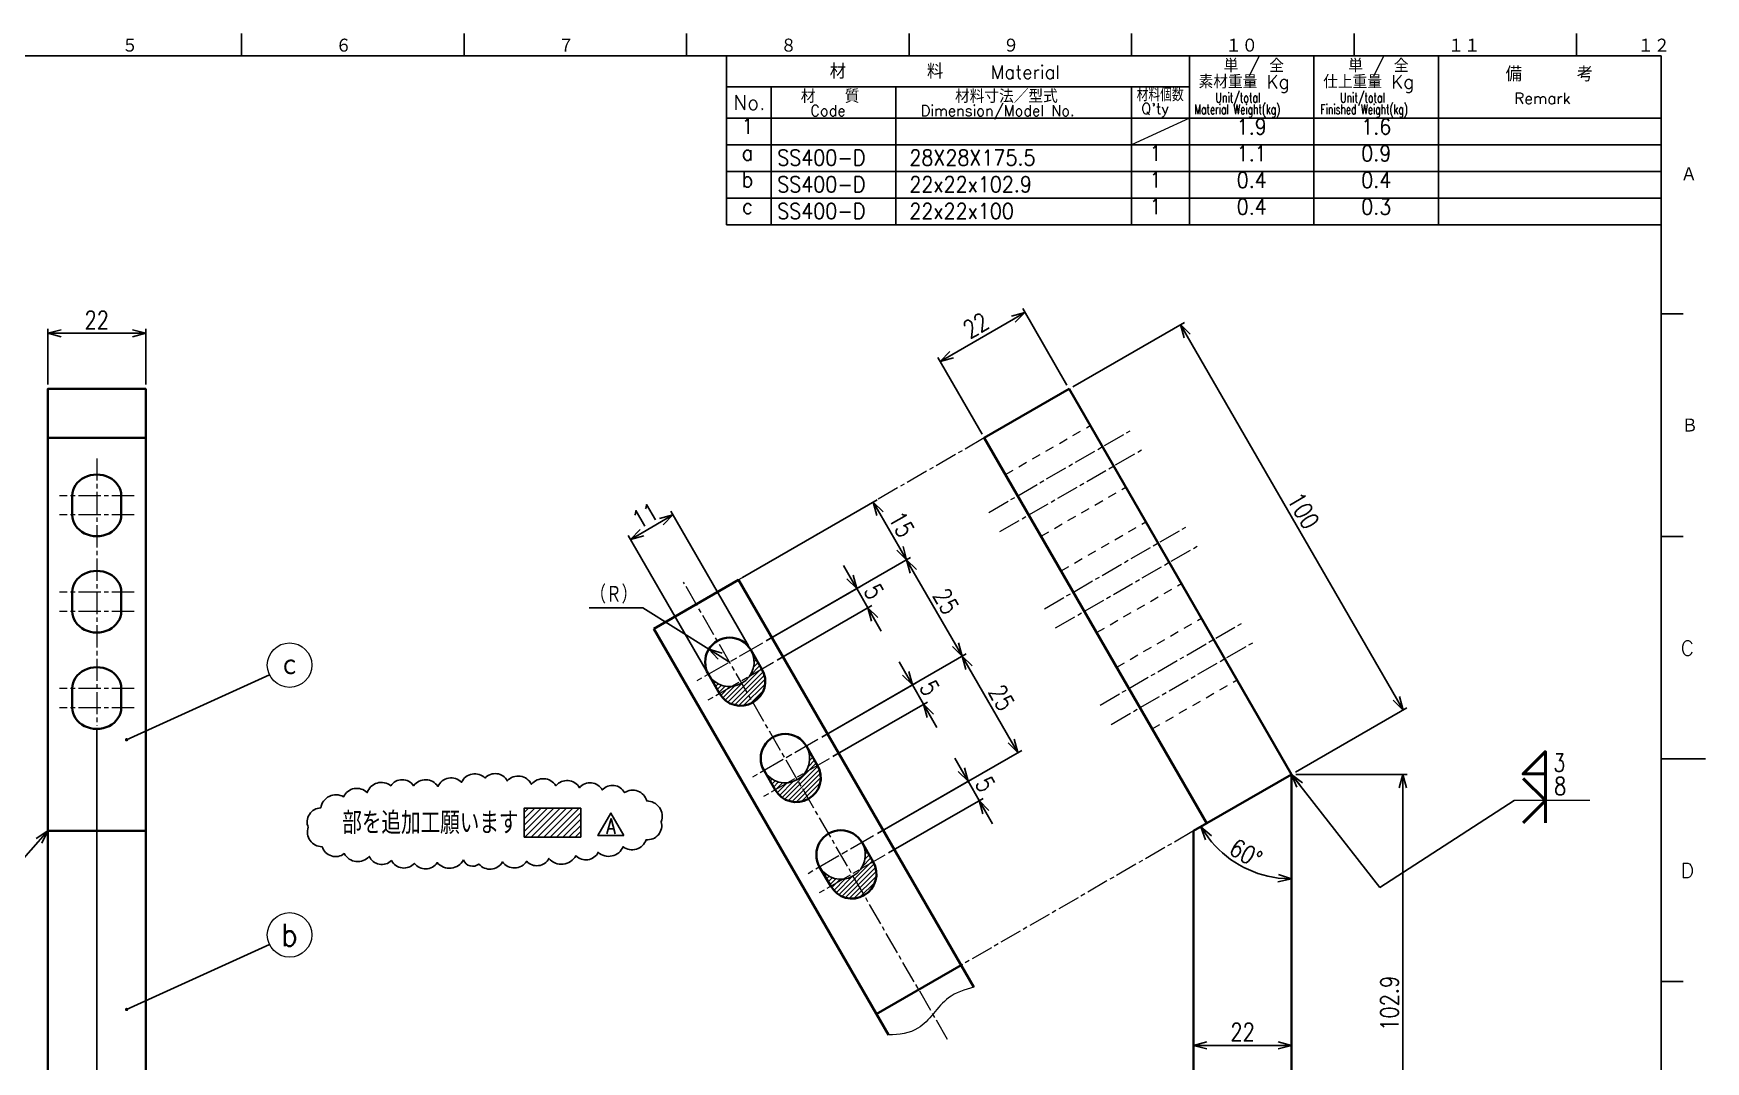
# Model space of a CAD drawing. Header units: millimetres. Extents: x 0 to 594, y 0 to 840.
# Drawn here: x 213.2 to 589, y 179 to 410 of the extents above; entities that cross this region are included whole.
import ezdxf
from ezdxf.enums import TextEntityAlignment as Align

# ---------------------------------------------------------------- set-up
doc = ezdxf.new("R2010")
doc.units = ezdxf.units.MM
for name, pattern in [('AM_ISO08W050x2', [9, 6, -0.75, 1.5, -0.75]), ('GEN7A', [7.5, 5, -0.75, 1, -0.75]), ('HIDDEN2', [3.5, 2, -1.5])]:
    doc.linetypes.add(name, pattern=pattern)
doc.layers.get('0').update_dxf_attribs({"linetype": 'CONTINUOUS', "lineweight": 20})
doc.layers.get('DEFPOINTS').update_dxf_attribs({"linetype": 'CONTINUOUS'})
for name, color, linetype, lineweight in [('2', 5, 'CONTINUOUS', 40), ('3A', 6, 'HIDDEN2', 20), ('4', 3, 'CONTINUOUS', 13), ('5', 3, 'CONTINUOUS', 13), ('6', 7, 'CONTINUOUS', 50), ('7A', 4, 'GEN7A', 13)]:
    doc.layers.add(name, color=color, linetype=linetype, lineweight=lineweight)
doc.layers.add('RAHM2', color=1, linetype='CONTINUOUS')
doc.layers.add('RAHM3', color=52, linetype='CONTINUOUS')
doc.styles.add('DIMENSION', font='monotxt.shx', dxfattribs={"bigfont": 'bigfont.shx'})
doc.styles.get("Standard").update_dxf_attribs({"font": 'romans.shx', "width": 0.8, "bigfont": 'extfont2.shx'})
doc.dimstyles.new('GEN-ISO', dxfattribs={"dimtxt": 4, "dimasz": 3, "dimexe": 1, "dimexo": 1, "dimgap": 1, "dimtad": 3, "dimrnd": 0.01, "dimdsep": 46, "dimtxsty": 'Standard', "dimblk": 'OPEN30', "dimcen": 0, "dimclrt": 7, "dimadec": 3, "dimazin": 2, "dimtp": 0.1, "dimtm": 0.1, "dimtfac": 0.6, "dimtmove": 2, "dimatfit": 3, "dimldrblk": 'OPEN30', "dimfxl": 1, "dimarcsym": 0})
doc.dimstyles.new('GEN-ISO$0', dxfattribs={"dimtxt": 4, "dimasz": 3, "dimexe": 1, "dimexo": 1, "dimgap": 1, "dimtad": 3, "dimrnd": 0.01, "dimdsep": 46, "dimtxsty": 'Standard', "dimblk": 'OPEN30', "dimcen": 0, "dimclrt": 7, "dimazin": 2, "dimtp": 0.1, "dimtm": 0.1, "dimtfac": 0.6, "dimtmove": 2, "dimatfit": 3, "dimldrblk": 'OPEN30', "dimfxl": 1, "dimarcsym": 0})
doc.dimstyles.new('GEN-ISO$4', dxfattribs={"dimtxt": 4, "dimasz": 3, "dimexe": 1, "dimexo": 1, "dimgap": 1, "dimtad": 1, "dimtoh": 1, "dimrnd": 0.01, "dimdsep": 46, "dimtxsty": 'Standard', "dimblk": 'OPEN30', "dimcen": 0, "dimclrt": 7, "dimazin": 2, "dimtp": 0.1, "dimtm": 0.1, "dimtfac": 0.6, "dimtofl": 0, "dimtmove": 0, "dimatfit": 2, "dimldrblk": 'OPEN30', "dimfxl": 1, "dimarcsym": 0})

# ---------------------------------------------------------------- blocks, each defined once
blk = doc.blocks.new('1A2ﾌﾞﾋﾝ')
at = {"layer": 'RAHM2', "color": 5, "linetype": 'Continuous'}
for p, q in [((260, 410), (260, 405)), ((310, 410), (310, 405)), ((360, 410), (360, 405)), ((410, 410), (410, 405)), ((460, 410), (460, 405)), ((510, 410), (510, 405)), ((560, 410), (560, 405)), ((579, 405), (25, 405)), ((579, 15), (579, 405)), ((584, 347), (579, 347)), ((584, 347), (579, 347)), ((584, 297), (579, 297)), ((584, 297), (579, 297)), ((589, 247), (579, 247)), ((589, 247), (579, 247)), ((584, 197), (579, 197)), ((584, 197), (579, 197))]:
    blk.add_line(p, q, dxfattribs=at)
at = {"layer": 'RAHM2', "color": 7, "linetype": 'Continuous'}
for p, q in [((369, 385), (369, 405)), ((473, 405), (473, 385)), ((501, 385), (501, 405)), ((529, 405), (529, 385)), ((369, 398), (473, 398)), ((379, 385), (379, 398)), ((407, 398), (407, 385)), ((460, 398), (460, 385)), ((369, 391), (579, 391)), ((369, 385), (579, 385))]:
    blk.add_line(p, q, dxfattribs=at)
at = {"layer": 'RAHM2', "color": 5, "linetype": 'Continuous'}
for s, height, p in [('５', 3.31, (233.1, 405.6)), ('６', 3.31, (281.11, 405.6)), ('７', 3.31, (331.11, 405.6)), ('８', 3.31, (381.11, 405.6)), ('９', 3.31, (431.11, 405.6)), ('１０', 3.311, (481.11, 405.6)), ('１１', 3.311, (531.11, 405.6)), ('１２', 3.311, (573.72, 405.6)), ('Ａ', 3.31, (583.43, 376.71)), ('Ｂ', 3.31, (583.65, 320.24)), ('C', 3.31, (583.43, 270.24)), ('D', 3.31, (583.43, 220.24))]:
    blk.add_text(s, height=height, dxfattribs=at).set_placement(p)
at = {"layer": 'RAHM2', "color": 7, "linetype": 'Continuous'}
for s, height, p in [('材\u3000\u3000\u3000\u3000\u3000料', 3.311, (392.18, 399.82)), ('Material', 3, (428.34, 399.82)), ('単 / 全', 3, (480.71, 401.26)), ('単 / 全', 3, (508.71, 401.26)), ('備     考', 3.311, (544.08, 399.21)), ('素材重量 Kg', 3, (475.08, 397.63)), ('仕上重量 Kg', 3, (503.08, 397.63)), ('No.', 3.311, (370.5, 392.82)), ('材\u3000\u3000質', 3, (385.68, 394.39)), ('材料寸法／型式', 3, (420.33, 394.39)), ('Remark', 2.5, (546.03, 394.16)), ('Code', 2.4, (387.82, 391.45)), ('Dimension/Model No.', 2.4, (412.65, 391.45)), ("Q'ty", 2.4, (462.19, 391.93))]:
    blk.add_text(s, height=height, dxfattribs=at).set_placement(p)
for s, height, width, p in [('材料個数', 3, 0.8, (461.16, 394.75)), ('Unit/total', 2.2, 0.7, (478.86, 394.49)), ('Unit/total', 2.2, 0.7, (506.86, 394.49)), ('Material Weight(kg)', 2.2, 0.68, (474.1, 391.86)), ('Finished Weight(kg)', 2.2, 0.68, (502.46, 391.86))]:
    blk.add_text(s, height=height, dxfattribs=dict(at, width=width)).set_placement(p)
at = {"layer": 'RAHM2', "color": 5, "linetype": 'Continuous', "width": 0.7}
for tag, p in [('HEADER3', (35, 392.01)), ('HEADER4', (54.75, 392)), ('HEADER15', (74.49, 392)), ('HEADER16', (94.43, 392))]:
    blk.add_attdef(tag, text='', height=6, dxfattribs=at).set_placement(p, align=Align.MIDDLE)
at = {"layer": 'RAHM2', "color": 7, "linetype": 'Continuous'}
blk.add_attdef('HEADER5', text='', height=2.5, dxfattribs=at).set_placement((63.69, 385.1), align=Align.BOTTOM_RIGHT)
for tag, height, width, p in [('HEADER25', 3.2, 0.63, (46.91, 45.38)), ('HEADER23', 3.33, 0.8, (71.4, 45.2)), ('HEADER24', 3.5, 0.8, (92.57, 45.22)), ('HEADER1', 5, 0.9, (528.12, 45.15)), ('HEADER7', 5, 0.8, (343.38, 40.8)), ('GEN-TITLE-SCA', 4, 0.85, (430.79, 40.85)), ('HEADER22', 3.2, 0.63, (46.91, 38.38)), ('HEADER20', 3.33, 0.8, (71.4, 38.2)), ('HEADER21', 3.5, 0.8, (92.57, 38.22)), ('HEADER2', 6, 0.9, (527.89, 36.68)), ('HEADER19', 3.2, 0.63, (46.91, 31.38)), ('HEADER17', 3.33, 0.8, (71.4, 31.2)), ('HEADER18', 3.5, 0.8, (92.57, 31.22)), ('HEADER11', 3.2, 0.63, (46.91, 24.38)), ('HEADER9', 3.33, 0.8, (71.4, 24.2)), ('HEADER10', 3.5, 0.8, (92.57, 24.22)), ('HEADER14', 3.31, 0.8, (295.54, 17.82))]:
    blk.add_attdef(tag, text='', height=height, dxfattribs=dict(at, width=width)).set_placement(p, align=Align.MIDDLE)
at = {"layer": 'RAHM2', "color": 7, "linetype": 'Continuous', "width": 0.8}
blk.add_attdef('GEN-TITLE-DAT', text='', height=3.5, dxfattribs=at).set_placement((444.35, 39.1), align=Align.BOTTOM_LEFT)
at = {"layer": 'RAHM2', "color": 5, "linetype": 'Continuous'}
blk.add_attdef('HEADER6', text='', height=5.8, dxfattribs=at).set_placement((376.09, 17.1), align=Align.BOTTOM_RIGHT)
at = {"layer": 'RAHM2', "color": 5, "linetype": 'Continuous', "style": 'DIMENSION', "width": 1.2}
for tag, p in [('HEADER13', (382.56, 16.75)), ('HEADER12', (416.26, 16.72)), ('GEN-TITLE-DWG', (485.79, 16.74))]:
    blk.add_attdef(tag, text='', height=7.02, dxfattribs=at).set_placement(p, align=Align.BOTTOM_LEFT)
at = {"layer": 'RAHM2', "color": 5, "linetype": 'Continuous', "style": 'DIMENSION'}
blk.add_attdef('HEADER8', text='', height=7.02, dxfattribs=at).set_placement((577.6, 16.71), align=Align.BOTTOM_RIGHT)
blk = doc.blocks.new('STDBUHIN')
at = {"color": 7}
for p, q in [((0, 0), (0, -6)), ((10, 0), (10, -6)), ((38, 0), (38, -6)), ((91, 0), (91, -6)), ((104, 0), (104, -6)), ((132, 0), (132, -6)), ((160, 0), (160, -6)), ((0, -6), (210, -6))]:
    blk.add_line(p, q, dxfattribs=at)
at = {"layer": 'RAHM3', "color": 7, "width": 0.9}
for tag, p in [('1GENST', (4.710911, -4.609434)), ('4GENST', (96.434633, -4.658422)), ('5GENST', (118, -4.729)), ('6GENST', (146, -4.729))]:
    blk.add_attdef(tag, text='', height=3.5, dxfattribs=at).set_placement(p, align=Align.BOTTOM_CENTER)
at = {"layer": 'RAHM3', "color": 7}
for tag, p, width in [('2GENST', (11.373533, -4.658422), 0.8), ('3GENST', (41.070972, -4.658422), 0.8), ('7GENST', (162.759538, -4.671383), 0.9)]:
    blk.add_attdef(tag, p, '', height=3.5, dxfattribs=dict(at, width=width))
blk = doc.blocks.new('_Open30')
at = {"color": 0, "linetype": 'ByBlock', "lineweight": -2}
for p, q in [((-1, 0.27), (0, 0)), ((0, 0), (-1, -0.27)), ((0, 0), (-1, 0))]:
    blk.add_line(p, q, dxfattribs=at)
blk = doc.blocks.new('*D7')
at = {"layer": '5', "color": 0, "lineweight": -2, "transparency": 16777216}
for p, q in [((496.96, 243.52), (521.96, 243.52)), ((520.96, 143.63), (520.96, 240.52)), ((496.96, 140.63), (521.96, 140.63))]:
    blk.add_line(p, q, dxfattribs=at)
at = {"layer": 'DEFPOINTS', "color": 0, "transparency": 16777216}
for p in [(495.96, 243.52), (520.96, 243.52), (495.96, 140.63)]:
    blk.add_point(p, dxfattribs=at)
at = {"layer": '5', "color": 0, "lineweight": -2, "transparency": 16777216, "xscale": 3, "yscale": 3, "zscale": 3}
for p, rotation in [((520.96, 243.52), 90), ((520.96, 140.63), 270)]:
    blk.add_blockref('_Open30', p, dxfattribs=dict(at, rotation=rotation))
at = {"layer": '5', "color": 7, "transparency": 16777216, "insert": (517.96, 192.08), "char_height": 4, "attachment_point": 5, "rotation": 90}
blk.add_mtext('102.9', dxfattribs=at)
blk = doc.blocks.new('*D9')
at = {"layer": '5', "color": 0, "lineweight": -2, "transparency": 16777216}
blk.add_line((492.96, 182.63), (476.96, 182.63), dxfattribs=at)
at = {"layer": 'DEFPOINTS', "color": 0, "transparency": 16777216}
for p in [(473.96, 182.63), (473.96, 182.63), (495.96, 182.63)]:
    blk.add_point(p, dxfattribs=at)
at = {"layer": '5', "color": 0, "lineweight": -2, "transparency": 16777216, "xscale": 3, "yscale": 3, "zscale": 3, "rotation": 180}
blk.add_blockref('_Open30', (473.96, 182.63), dxfattribs=at)
at = {"layer": '5', "color": 0, "lineweight": -2, "transparency": 16777216, "xscale": 3, "yscale": 3, "zscale": 3}
blk.add_blockref('_Open30', (495.96, 182.63), dxfattribs=at)
at = {"layer": '5', "color": 7, "transparency": 16777216, "insert": (484.96, 185.63), "char_height": 4, "attachment_point": 5}
blk.add_mtext('22', dxfattribs=at)
blk = doc.blocks.new('*D10')
at = {"layer": '5', "color": 0, "lineweight": -2, "transparency": 16777216}
for p, q in [((419.59, 337.8), (433.45, 345.8)), ((445.46, 330.99), (435.54, 348.17)), ((426.41, 319.99), (416.49, 337.17))]:
    blk.add_line(p, q, dxfattribs=at)
at = {"layer": 'DEFPOINTS', "color": 0, "transparency": 16777216}
for p in [(436.04, 347.3), (445.96, 330.12), (426.91, 319.12)]:
    blk.add_point(p, dxfattribs=at)
at = {"layer": '5', "color": 0, "lineweight": -2, "transparency": 16777216, "xscale": 3, "yscale": 3, "zscale": 3}
for p, rotation in [((436.04, 347.3), 29.99999999999712), ((416.99, 336.3), 209.9999999999972)]:
    blk.add_blockref('_Open30', p, dxfattribs=dict(at, rotation=rotation))
at = {"layer": '5', "color": 7, "transparency": 16777216, "insert": (425.02, 344.4), "char_height": 4, "attachment_point": 5, "rotation": 30}
blk.add_mtext('22', dxfattribs=at)
blk = doc.blocks.new('*D8')
at = {"layer": '5', "color": 0, "lineweight": -2, "transparency": 16777216}
for p, q in [((446.83, 330.62), (471.88, 345.09)), ((472.51, 341.99), (519.51, 260.58)), ((496.83, 244.02), (521.88, 258.48))]:
    blk.add_line(p, q, dxfattribs=at)
at = {"layer": 'DEFPOINTS', "color": 0, "transparency": 16777216}
for p in [(445.96, 330.12), (521.01, 257.98), (495.96, 243.52)]:
    blk.add_point(p, dxfattribs=at)
at = {"layer": '5', "color": 0, "lineweight": -2, "transparency": 16777216, "xscale": 3, "yscale": 3, "zscale": 3}
for p, rotation in [((471.01, 344.59), 119.9999999999972), ((521.01, 257.98), 299.9999999999972)]:
    blk.add_blockref('_Open30', p, dxfattribs=dict(at, rotation=rotation))
at = {"layer": '5', "color": 7, "transparency": 16777216, "insert": (498.61, 302.78), "char_height": 4, "attachment_point": 5, "rotation": 300}
blk.add_mtext('100', dxfattribs=at)
blk = doc.blocks.new('*D25')
at = {"layer": '5', "color": 0, "lineweight": -2, "transparency": 16777216}
for p, q in [((227.46, 253.45), (227.46, 96.63)), ((216.46, 116.63), (216.46, 96.63)), ((224.46, 97.63), (219.46, 97.63))]:
    blk.add_line(p, q, dxfattribs=at)
at = {"layer": 'DEFPOINTS', "color": 0, "transparency": 16777216}
for p in [(227.46, 254.45), (216.46, 117.63), (216.46, 97.63)]:
    blk.add_point(p, dxfattribs=at)
at = {"layer": '5', "color": 0, "lineweight": -2, "transparency": 16777216, "xscale": 3, "yscale": 3, "zscale": 3, "rotation": 180}
blk.add_blockref('_Open30', (216.46, 97.63), dxfattribs=at)
at = {"layer": '5', "color": 0, "lineweight": -2, "transparency": 16777216, "xscale": 3, "yscale": 3, "zscale": 3}
blk.add_blockref('_Open30', (227.46, 97.63), dxfattribs=at)
at = {"layer": '5', "color": 7, "transparency": 16777216, "insert": (221.96, 100.63), "char_height": 4, "attachment_point": 5}
blk.add_mtext('11', dxfattribs=at)
blk = doc.blocks.new('*D24')
at = {"layer": '5', "color": 0, "lineweight": -2, "transparency": 16777216}
for p, q in [((227.46, 253.45), (227.46, 96.63)), ((291.96, 106.63), (291.96, 96.63)), ((230.46, 97.63), (288.96, 97.63))]:
    blk.add_line(p, q, dxfattribs=at)
at = {"layer": 'DEFPOINTS', "color": 0, "transparency": 16777216}
for p in [(227.46, 254.45), (291.96, 107.63), (291.96, 97.63)]:
    blk.add_point(p, dxfattribs=at)
at = {"layer": '5', "color": 0, "lineweight": -2, "transparency": 16777216, "xscale": 3, "yscale": 3, "zscale": 3, "rotation": 180}
blk.add_blockref('_Open30', (227.46, 97.63), dxfattribs=at)
at = {"layer": '5', "color": 0, "lineweight": -2, "transparency": 16777216, "xscale": 3, "yscale": 3, "zscale": 3}
blk.add_blockref('_Open30', (291.96, 97.63), dxfattribs=at)
at = {"layer": '5', "color": 7, "transparency": 16777216, "insert": (259.71, 100.63), "char_height": 4, "attachment_point": 5}
blk.add_mtext('64.5', dxfattribs=at)
blk = doc.blocks.new('GENBALLOON1')
blk.add_circle((0, 0), 5)
at = {"flags": 1}
blk.add_attdef('GEN_PARENT', text='', height=2.5, dxfattribs=at).set_placement((0, 0), align=Align.MIDDLE)
blk.add_attdef('REF_NO', text='', height=3.5).set_placement((0, 0), align=Align.MIDDLE)
at = {"color": 7, "flags": 1}
for tag, p in [('5GENINF', (6.43, 0.96)), ('6GENINF', (6.43, 0.63)), ('7GENINF', (6.43, 0.3)), ('8GENINF', (6.43, -0.04)), ('9GENINF', (6.43, -0.37)), ('3GENINF', (6.43, -2.34)), ('4GENINF', (6.43, -2.67)), ('10GENINF', (6.43, -0.7)), ('11GENINF', (6.43, -1)), ('12GENINF', (6.43, -1.34)), ('13GENINF', (6.43, -1.67)), ('14GENINF', (6.43, -2)), ('15GENINF', (6.43, -3)), ('16GENINF', (6.43, -3.34)), ('17GENINF', (6.43, -3.7)), ('20GENINF', (6.43, -4.7)), ('21GENINF', (6.43, -5.04)), ('22GENINF', (6.43, -5.37)), ('18GENINF', (6.43, -4.04)), ('19GENINF', (6.43, -4.37))]:
    blk.add_attdef(tag, p, '', height=0.2, dxfattribs=at)
blk = doc.blocks.new('*D11')
at = {"layer": '5', "color": 0, "lineweight": -2, "transparency": 16777216}
for p, q in [((216.46, 331.12), (216.46, 343.63)), ((219.46, 342.63), (235.46, 342.63)), ((238.46, 331.12), (238.46, 343.63))]:
    blk.add_line(p, q, dxfattribs=at)
at = {"layer": 'DEFPOINTS', "color": 0, "transparency": 16777216}
for p in [(238.46, 342.63), (216.46, 330.12), (238.46, 330.12)]:
    blk.add_point(p, dxfattribs=at)
at = {"layer": '5', "color": 0, "lineweight": -2, "transparency": 16777216, "xscale": 3, "yscale": 3, "zscale": 3, "rotation": 180}
blk.add_blockref('_Open30', (216.46, 342.63), dxfattribs=at)
at = {"layer": '5', "color": 0, "lineweight": -2, "transparency": 16777216, "xscale": 3, "yscale": 3, "zscale": 3}
blk.add_blockref('_Open30', (238.46, 342.63), dxfattribs=at)
at = {"layer": '5', "color": 7, "transparency": 16777216, "insert": (227.46, 345.63), "char_height": 4, "attachment_point": 5}
blk.add_mtext('22', dxfattribs=at)
blk = doc.blocks.new('*D27')
at = {"layer": '5', "color": 0, "lineweight": -2, "transparency": 16777216}
blk.add_arc((495.96, 243.52), 23.5, 217.3192, 262.6808, dxfattribs=at)
at = {"layer": 'DEFPOINTS', "color": 0, "transparency": 16777216}
for p in [(495.96, 243.52), (495.96, 243.52), (473.96, 230.82), (480.86, 225.52), (495.96, 140.63)]:
    blk.add_point(p, dxfattribs=at)
at = {"layer": '5', "color": 0, "lineweight": -2, "transparency": 16777216, "xscale": 3, "yscale": 3, "zscale": 3}
for p, rotation in [((475.61, 231.77), 123.6596026307783), ((495.96, 220.02), 356.3403973692189)]:
    blk.add_blockref('_Open30', p, dxfattribs=dict(at, rotation=rotation))
at = {"layer": '5', "color": 7, "transparency": 16777216, "insert": (485.71, 225.77), "char_height": 4, "attachment_point": 5, "rotation": 330}
blk.add_mtext('60°', dxfattribs=at)
blk = doc.blocks.new('*D31')
at = {"layer": '5', "color": 0, "lineweight": -2, "transparency": 16777216}
for p, q in [((372.57, 287.75), (402.82, 305.21)), ((403.45, 302.12), (407.95, 294.32)), ((377.9, 273.51), (410.32, 292.22))]:
    blk.add_line(p, q, dxfattribs=at)
at = {"layer": 'DEFPOINTS', "color": 0, "transparency": 16777216}
for p in [(409.45, 291.72), (371.7, 287.25), (377.04, 273.01)]:
    blk.add_point(p, dxfattribs=at)
at = {"layer": '5', "color": 0, "lineweight": -2, "transparency": 16777216, "xscale": 3, "yscale": 3, "zscale": 3}
for p, rotation in [((401.95, 304.71), 120), ((409.45, 291.72), 300.0000000000001)]:
    blk.add_blockref('_Open30', p, dxfattribs=dict(at, rotation=rotation))
at = {"layer": '5', "color": 7, "transparency": 16777216, "insert": (408.3, 299.72), "char_height": 4, "attachment_point": 5, "rotation": 300}
blk.add_mtext('15', dxfattribs=at)
blk = doc.blocks.new('*D32')
at = {"layer": '5', "color": 0, "lineweight": -2, "transparency": 16777216}
for p, q in [((377.9, 273.51), (410.32, 292.22)), ((410.95, 289.13), (420.45, 272.67)), ((390.4, 251.86), (422.82, 270.57))]:
    blk.add_line(p, q, dxfattribs=at)
at = {"layer": 'DEFPOINTS', "color": 0, "transparency": 16777216}
for p in [(377.04, 273.01), (421.95, 270.07), (389.54, 251.36)]:
    blk.add_point(p, dxfattribs=at)
at = {"layer": '5', "color": 0, "lineweight": -2, "transparency": 16777216, "xscale": 3, "yscale": 3, "zscale": 3}
for p, rotation in [((409.45, 291.72), 120.0000000000001), ((421.95, 270.07), 300.0000000000001)]:
    blk.add_blockref('_Open30', p, dxfattribs=dict(at, rotation=rotation))
at = {"layer": '5', "color": 7, "transparency": 16777216, "insert": (418.3, 282.4), "char_height": 4, "attachment_point": 5, "rotation": 300}
blk.add_mtext('25', dxfattribs=at)
blk = doc.blocks.new('*D33')
at = {"layer": '5', "color": 0, "lineweight": -2, "transparency": 16777216}
for p, q in [((390.4, 251.86), (422.82, 270.57)), ((423.45, 267.47), (432.95, 251.02)), ((402.9, 230.21), (435.32, 248.92))]:
    blk.add_line(p, q, dxfattribs=at)
at = {"layer": 'DEFPOINTS', "color": 0, "transparency": 16777216}
for p in [(389.54, 251.36), (434.45, 248.42), (402.04, 229.71)]:
    blk.add_point(p, dxfattribs=at)
at = {"layer": '5', "color": 0, "lineweight": -2, "transparency": 16777216, "xscale": 3, "yscale": 3, "zscale": 3}
for p, rotation in [((421.95, 270.07), 120.0000000000001), ((434.45, 248.42), 300.0000000000001)]:
    blk.add_blockref('_Open30', p, dxfattribs=dict(at, rotation=rotation))
at = {"layer": '5', "color": 7, "transparency": 16777216, "insert": (430.8, 260.75), "char_height": 4, "attachment_point": 5, "rotation": 300}
blk.add_mtext('25', dxfattribs=at)
blk = doc.blocks.new('*D34')
at = {"layer": '5', "color": 0, "lineweight": -2, "transparency": 16777216}
for p, q in [((396.76, 287.86), (395.26, 290.46)), ((377.9, 273.51), (399.13, 285.76)), ((398.26, 285.26), (400.76, 280.93)), ((380.4, 269.18), (401.63, 281.43)), ((402.26, 278.33), (403.76, 275.73))]:
    blk.add_line(p, q, dxfattribs=at)
at = {"layer": 'DEFPOINTS', "color": 0, "transparency": 16777216}
for p in [(400.76, 280.93), (377.04, 273.01), (379.54, 268.68)]:
    blk.add_point(p, dxfattribs=at)
at = {"layer": '5', "color": 0, "lineweight": -2, "transparency": 16777216, "xscale": 3, "yscale": 3, "zscale": 3}
for p, rotation in [((398.26, 285.26), 299.9999999999993), ((400.76, 280.93), 119.9999999999994)]:
    blk.add_blockref('_Open30', p, dxfattribs=dict(at, rotation=rotation))
at = {"layer": '5', "color": 7, "transparency": 16777216, "insert": (402.11, 284.6), "char_height": 4, "attachment_point": 5, "rotation": 300}
blk.add_mtext('5', dxfattribs=at)
blk = doc.blocks.new('*D35')
at = {"layer": '5', "color": 0, "lineweight": -2, "transparency": 16777216}
for p, q in [((409.26, 266.21), (407.76, 268.81)), ((390.4, 251.86), (411.63, 264.11)), ((410.76, 263.61), (413.26, 259.28)), ((392.9, 247.53), (414.13, 259.78)), ((414.76, 256.68), (416.26, 254.08))]:
    blk.add_line(p, q, dxfattribs=at)
at = {"layer": 'DEFPOINTS', "color": 0, "transparency": 16777216}
for p in [(413.26, 259.28), (389.54, 251.36), (392.04, 247.03)]:
    blk.add_point(p, dxfattribs=at)
at = {"layer": '5', "color": 0, "lineweight": -2, "transparency": 16777216, "xscale": 3, "yscale": 3, "zscale": 3}
for p, rotation in [((410.76, 263.61), 299.9999999999998), ((413.26, 259.28), 119.9999999999999)]:
    blk.add_blockref('_Open30', p, dxfattribs=dict(at, rotation=rotation))
at = {"layer": '5', "color": 7, "transparency": 16777216, "insert": (414.61, 262.94), "char_height": 4, "attachment_point": 5, "rotation": 300}
blk.add_mtext('5', dxfattribs=at)
blk = doc.blocks.new('*D36')
at = {"layer": '5', "color": 0, "lineweight": -2, "transparency": 16777216}
for p, q in [((421.76, 244.56), (420.26, 247.16)), ((402.9, 230.21), (424.13, 242.46)), ((423.26, 241.96), (425.76, 237.63)), ((405.4, 225.88), (426.63, 238.13)), ((427.26, 235.03), (428.76, 232.43))]:
    blk.add_line(p, q, dxfattribs=at)
at = {"layer": 'DEFPOINTS', "color": 0, "transparency": 16777216}
for p in [(425.76, 237.63), (402.04, 229.71), (404.54, 225.38)]:
    blk.add_point(p, dxfattribs=at)
at = {"layer": '5', "color": 0, "lineweight": -2, "transparency": 16777216, "xscale": 3, "yscale": 3, "zscale": 3}
for p, rotation in [((423.26, 241.96), 299.9999999999998), ((425.76, 237.63), 119.9999999999999)]:
    blk.add_blockref('_Open30', p, dxfattribs=dict(at, rotation=rotation))
at = {"layer": '5', "color": 7, "transparency": 16777216, "insert": (427.11, 241.29), "char_height": 4, "attachment_point": 5, "rotation": 300}
blk.add_mtext('5', dxfattribs=at)
blk = doc.blocks.new('*D37')
at = {"layer": '5', "color": 0, "lineweight": -2, "transparency": 16777216}
for p, q in [((373.94, 272.37), (356.44, 302.68)), ((364.41, 266.87), (346.91, 297.18)), ((354.34, 300.32), (350.01, 297.82))]:
    blk.add_line(p, q, dxfattribs=at)
at = {"layer": 'DEFPOINTS', "color": 0, "transparency": 16777216}
for p in [(347.41, 296.32), (374.44, 271.51), (364.91, 266.01)]:
    blk.add_point(p, dxfattribs=at)
at = {"layer": '5', "color": 0, "lineweight": -2, "transparency": 16777216, "xscale": 3, "yscale": 3, "zscale": 3}
for p, rotation in [((356.94, 301.82), 29.99999999999997), ((347.41, 296.32), 210)]:
    blk.add_blockref('_Open30', p, dxfattribs=dict(at, rotation=rotation))
at = {"layer": '5', "color": 7, "transparency": 16777216, "insert": (350.68, 301.67), "char_height": 4, "attachment_point": 5, "rotation": 30}
blk.add_mtext('11', dxfattribs=at)
blk = doc.blocks.new('*D38')
at = {"layer": '5', "color": 0, "lineweight": -2, "transparency": 16777216}
for p, q in [((350.2, 280.93), (338.11, 280.93)), ((365.01, 271.67), (350.2, 280.93)), ((369.68, 268.76), (367.56, 270.08))]:
    blk.add_line(p, q, dxfattribs=at)
at = {"layer": 'DEFPOINTS', "color": 0, "transparency": 16777216}
for p in [(365.01, 271.67), (369.68, 268.76)]:
    blk.add_point(p, dxfattribs=at)
at = {"layer": '5', "color": 0, "lineweight": -2, "transparency": 16777216, "xscale": 3, "yscale": 3, "zscale": 3, "rotation": 147.988947242445}
blk.add_blockref('_Open30', (365.01, 271.67), dxfattribs=at)
at = {"layer": '5', "color": 7, "transparency": 16777216, "insert": (343.65, 283.93), "char_height": 4, "attachment_point": 5}
blk.add_mtext('（Ｒ）', dxfattribs=at)

msp = doc.modelspace()

# ---------------------------------------------------------------- hatches: boundary and pattern name
at = {"layer": 'DEFPOINTS'}
h = msp.add_hatch(dxfattribs=at)
h.set_pattern_fill('_USER', color=256, scale=0.75, angle=45, pattern_type=0)
h.set_pattern_definition([(45, (15, 43.3013), (-0.5303301, 0.5303301), [])])
h.paths.add_polyline_path([(372.427, 263.994, 0.1078401), (374.161, 265.573), (376.94, 267.177, -0.4142136), (374.927, 259.664)])
h.paths.add_polyline_path([(374.44, 271.508), (376.94, 267.177), (374.161, 265.573, 0.2932733)])
h.paths.add_polyline_path([(370.192, 263.282, 0.1078401), (372.427, 263.994), (374.927, 259.664, -0.4142136), (367.413, 261.677)])
h.paths.add_polyline_path([(364.913, 266.008, 0.2932733), (370.192, 263.282), (367.413, 261.677)])
h = msp.add_hatch(dxfattribs=at)
h.set_pattern_fill('_USER', color=256, scale=0.75, angle=45, pattern_type=0)
h.set_pattern_definition([(45, (2.5, 21.6506), (-0.5303301, 0.5303301), [])])
h.paths.add_polyline_path([(384.927, 242.344, 0.1078401), (386.661, 243.923), (389.44, 245.527, -0.4142136), (387.427, 238.014)])
h.paths.add_polyline_path([(386.94, 249.857), (389.44, 245.527), (386.661, 243.923, 0.2932733)])
h.paths.add_polyline_path([(382.692, 241.631, 0.1078401), (384.927, 242.344), (387.427, 238.014, -0.4142136), (379.913, 240.027)])
h.paths.add_polyline_path([(377.413, 244.357, 0.2932733), (382.692, 241.631), (379.913, 240.027)])
h = msp.add_hatch(dxfattribs=at)
h.set_pattern_fill('_USER', color=256, angle=45, pattern_type=0)
h.set_pattern_definition([(45, (123.9506, -16.9643), (-0.7071068, 0.7071068), [])])
h.paths.add_polyline_path([(323.533, 235.93), (323.533, 229.437), (336.217, 229.437), (336.217, 235.93)])
h = msp.add_hatch(dxfattribs=at)
h.set_pattern_fill('_USER', color=256, scale=0.75, angle=45, pattern_type=0)
h.set_pattern_definition([(45, (-10, 0), (-0.5303301, 0.5303301), [])])
h.paths.add_polyline_path([(397.427, 220.693, 0.1078401), (399.161, 222.272), (401.94, 223.876, -0.4142136), (399.927, 216.363)])
h.paths.add_polyline_path([(399.44, 228.206), (401.94, 223.876), (399.161, 222.272, 0.2932733)])
h.paths.add_polyline_path([(395.192, 219.981, 0.1078401), (397.427, 220.693), (399.927, 216.363, -0.4142136), (392.413, 218.376)])
h.paths.add_polyline_path([(389.913, 222.706, 0.2932733), (395.192, 219.981), (392.413, 218.376)])

# ---------------------------------------------------------------- linework, layer by layer
msp.add_line((473, 391), (460, 385))
at = {"layer": '2'}
for p, q in [((238.461, 319.122), (216.461, 319.122)), ((221.961, 306.132), (221.961, 301.802)), ((232.961, 306.132), (232.961, 301.802)), ((371.703, 287.248), (352.65, 276.248)), ((424.573, 195.674), (371.703, 287.248)), ((221.961, 284.481), (221.961, 280.151)), ((232.961, 284.481), (232.961, 280.151)), ((405.35, 184.969), (352.65, 276.248)), ((374.44, 271.508), (376.94, 267.177)), ((364.913, 266.008), (367.413, 261.677)), ((221.961, 262.831), (221.961, 258.5)), ((232.961, 262.831), (232.961, 258.5)), ((386.94, 249.857), (389.44, 245.527)), ((377.413, 244.357), (379.913, 240.027)), ((473.963, 230.818), (495.963, 243.52)), ((495.963, 140.632), (495.963, 243.52)), ((238.461, 230.818), (216.461, 230.818)), ((473.963, 230.818), (473.963, 140.632)), ((399.44, 228.206), (401.94, 223.876)), ((389.913, 222.706), (392.413, 218.376)), ((421.703, 200.645), (402.65, 189.645))]:
    msp.add_line(p, q, dxfattribs=at)
for points in [[(238.461, 140.632), (238.461, 330.122), (216.461, 330.122), (216.461, 117.632)], [(495.963, 243.52), (445.963, 330.122), (426.911, 319.122), (476.911, 232.52)]]:
    msp.add_lwpolyline(points, dxfattribs=at)
for centre, start, end in [((369.677, 268.758), 30, 210), ((372.177, 264.427), 210, 30), ((382.177, 247.107), 30, 210), ((384.677, 242.777), 210, 30), ((394.677, 225.456), 30, 210), ((397.177, 221.126), 210, 30)]:
    msp.add_arc(centre, 5.5, start, end, dxfattribs=at)
at = {"layer": '2', "extrusion": (0, 0, -1)}
for centre in [(227.461, 306.132), (227.461, 284.481), (227.461, 262.831)]:
    msp.add_ellipse(centre, major_axis=(-5.5, 0), ratio=0.8660254, start_param=0, end_param=3.1415927, dxfattribs=at)
at = {"layer": '2'}
for centre in [(227.461, 301.802), (227.461, 280.151), (227.461, 258.5)]:
    msp.add_ellipse(centre, major_axis=(-5.5, 0), ratio=0.8660254, start_param=0, end_param=3.1415927, dxfattribs=at)
at = {"layer": '3A'}
for p, q in [((431.661, 310.895), (450.713, 321.895)), ((439.661, 297.039), (458.713, 308.039)), ((444.161, 289.244), (463.213, 300.244)), ((452.161, 275.388), (471.213, 286.388)), ((456.661, 267.594), (475.713, 278.594)), ((464.661, 253.737), (483.713, 264.737))]:
    msp.add_line(p, q, dxfattribs=at)
at = {"layer": '4'}
msp.add_line((563.001, 237.632), (545.963, 237.632), dxfattribs=at)
at = {"layer": '5'}
msp.add_open_spline([(424.573, 195.674), (422.488, 195.188), (417.455, 193.49), (413.376, 185.731), (407.802, 185.037), (405.35, 184.969)], degree=3, knots=[2.8801803, 2.8801803, 2.8801803, 2.8801803, 9.130784, 18.7884856, 25.7435171, 25.7435171, 25.7435171, 25.7435171], dxfattribs=at)
at = {"layer": '6'}
for points in [[(548.001, 242.632), (553.001, 237.632), (553.001, 248.632), (548.001, 243.632), (553.001, 243.632)], [(553.001, 232.632), (553.001, 237.632), (548.001, 232.632)]]:
    msp.add_lwpolyline(points, dxfattribs=at)
at = {"layer": '7A'}
for p, q in [((427.934, 302.393), (459.724, 320.747)), ((426.911, 319.122), (371.703, 287.248)), ((430.434, 298.063), (462.224, 316.416)), ((227.461, 314.517), (227.461, 254.446)), ((235.845, 306.132), (219.076, 306.132)), ((235.845, 301.802), (219.076, 301.802)), ((440.434, 280.742), (472.224, 299.096)), ((442.934, 276.412), (474.724, 294.766)), ((418.641, 183.949), (359.301, 286.729)), ((235.845, 284.481), (219.076, 284.481)), ((235.845, 280.151), (219.076, 280.151)), ((452.934, 259.092), (484.724, 277.445)), ((455.434, 254.761), (487.224, 273.115)), ((235.845, 262.831), (219.076, 262.831)), ((235.845, 258.5), (219.076, 258.5)), ((473.963, 230.818), (421.703, 200.645))]:
    msp.add_line(p, q, dxfattribs=at)
at = {"layer": '7A', "linetype": 'AM_ISO08W050x2'}
for p, q in [((377.038, 273.008), (362.315, 264.508)), ((379.538, 268.677), (364.815, 260.177)), ((389.538, 251.357), (374.815, 242.857)), ((392.038, 247.027), (377.315, 238.527)), ((402.038, 229.706), (387.315, 221.206)), ((404.538, 225.376), (389.815, 216.876))]:
    msp.add_line(p, q, dxfattribs=at)
at = {"layer": 'DEFPOINTS'}
msp.add_lwpolyline([(309.897, 224.312, -0.5205671), (303.974, 223.689, -0.5205671), (303.974, 223.689, -0.5205671), (298.83, 223.533, -0.5205671), (298.83, 223.533, -0.5205671), (293.685, 224.156, -0.5205671), (293.685, 224.156, -0.5205671), (288.697, 225.091, -0.5205671), (288.697, 225.091, -0.5205671), (283.086, 225.714, -0.5205671), (283.086, 225.714, -0.5205671), (278.097, 227.271, -0.5205671), (278.097, 227.271, -0.5205671), (274.98, 231.632, -0.5205671), (274.98, 231.632, -0.5205671), (277.786, 235.993, -0.5205671), (277.786, 235.993, -0.5205671), (282.93, 238.485, -0.5205671), (282.93, 238.485, -0.5205671), (288.23, 239.42, -0.5205671), (288.23, 239.42, -0.5205671), (293.53, 240.977, -0.5205671), (293.53, 240.977, -0.5205671), (298.674, 240.977, -0.5205671), (298.674, 240.977, -0.5205671), (304.129, 240.821, -0.5205671), (304.129, 240.821, -0.5205671), (309.429, 241.756, -0.5205671), (309.429, 241.756, -0.5205671), (314.729, 242.69, -0.5205671), (314.729, 242.69, -0.5205671), (319.717, 242.067, -0.5205671), (319.717, 242.067, -0.5205671), (325.173, 241.289, -0.5205671), (325.173, 241.289, -0.5205671), (330.629, 240.977, -0.5205671), (330.629, 240.977, -0.5205671), (335.929, 240.51, -0.5205671), (335.929, 240.51, -0.5205671), (341.073, 240.043, -0.5205671), (341.073, 240.043, -0.5205671), (346.061, 239.42, -0.5205671), (346.061, 239.42, -0.5205671), (351.049, 237.551, -0.5205671), (351.049, 237.551, -0.5205671), (354.323, 232.878, -0.5205671), (354.323, 232.878, -0.5205671), (350.893, 228.829, -0.5205671), (350.893, 228.829, -0.5205671), (345.749, 227.271, -0.5205671), (345.749, 227.271, -0.5205671), (340.138, 226.025, -0.5205671), (340.138, 226.025, -0.5205671), (335.15, 225.246, -0.5205671), (335.15, 225.246, -0.5205671), (329.07, 224.623, -0.5205671), (329.07, 224.623, -0.5205671), (324.082, 224, -0.5205671), (324.082, 224, -0.5205671), (318.626, 223.845, -0.5205671), (318.626, 223.845, -0.5205671), (313.326, 223.377, -0.5205671), (313.326, 223.377, -0.5205671)], format="xyb", close=True, dxfattribs=at)
for points in [[(336.217, 235.93), (323.533, 235.93), (323.533, 229.437), (336.217, 229.437)], [(345.905, 229.763), (340.067, 229.763), (342.986, 234.819)]]:
    msp.add_lwpolyline(points, close=True, dxfattribs=at)
for centre in [(369.677, 268.758), (382.177, 247.107), (394.677, 225.456)]:
    msp.add_arc(centre, 5.5, 210, 30, dxfattribs=at)

# ---------------------------------------------------------------- block references
at = {"layer": '2'}
msp.add_blockref('1A2ﾌﾞﾋﾝ', (0, 0), dxfattribs=at)
at = {"layer": '5'}
ref = msp.add_blockref('GENBALLOON1', (270.789, 268.066), dxfattribs=at)
ref.add_attrib('REF_NO', 'ｃ', dxfattribs={"color": 7, "height": 5, "width": 0.9}).set_placement((270.789, 268.066), align=Align.MIDDLE_CENTER)
ref = msp.add_blockref('GENBALLOON1', (270.789, 207.459), dxfattribs=at)
ref.add_attrib('REF_NO', 'b', dxfattribs={"color": 7, "height": 5, "width": 0.9}).set_placement((270.789, 207.459), align=Align.MIDDLE_CENTER)
at = {"layer": 'RAHM2'}
msp.add_blockref('STDBUHIN', (369, 391), dxfattribs=at).add_auto_attribs({'1GENST': '1', '5GENST': '1.9', '6GENST': '1.6'})
ref = msp.add_blockref('STDBUHIN', (369, 385), dxfattribs=at)
ref.add_attrib('1GENST', 'a', dxfattribs={"layer": 'RAHM3', "color": 7, "height": 3.5, "width": 0.9}).set_placement((373.711, 380.391), align=Align.BOTTOM_CENTER)
ref.add_attrib('2GENST', 'SS400-D', (380.374, 380.342), dxfattribs={"layer": 'RAHM3', "color": 7, "height": 3.5, "width": 0.9})
ref.add_attrib('3GENST', '28X28X175.5', (410.071, 380.342), dxfattribs={"layer": 'RAHM3', "color": 7, "height": 3.5, "width": 0.9})
ref.add_attrib('4GENST', '1', dxfattribs={"layer": 'RAHM3', "color": 7, "height": 3.5, "width": 0.9}).set_placement((465.435, 380.342), align=Align.BOTTOM_CENTER)
ref.add_attrib('5GENST', '1.1', dxfattribs={"layer": 'RAHM3', "color": 7, "height": 3.5, "width": 0.9}).set_placement((487, 380.271), align=Align.BOTTOM_CENTER)
ref.add_attrib('6GENST', '0.9', dxfattribs={"layer": 'RAHM3', "color": 7, "height": 3.5, "width": 0.9}).set_placement((515, 380.271), align=Align.BOTTOM_CENTER)
ref = msp.add_blockref('STDBUHIN', (369, 379), dxfattribs=at)
ref.add_attrib('1GENST', 'b', dxfattribs={"layer": 'RAHM3', "color": 7, "height": 3.5, "width": 0.9}).set_placement((373.711, 374.391), align=Align.BOTTOM_CENTER)
ref.add_attrib('2GENST', 'SS400-D', (380.374, 374.342), dxfattribs={"layer": 'RAHM3', "color": 7, "height": 3.5, "width": 0.9})
ref.add_attrib('3GENST', '22x22x102.9', (410.071, 374.342), dxfattribs={"layer": 'RAHM3', "color": 7, "height": 3.5, "width": 0.9})
ref.add_attrib('4GENST', '1', dxfattribs={"layer": 'RAHM3', "color": 7, "height": 3.5, "width": 0.9}).set_placement((465.435, 374.342), align=Align.BOTTOM_CENTER)
ref.add_attrib('5GENST', '0.4', dxfattribs={"layer": 'RAHM3', "color": 7, "height": 3.5, "width": 0.9}).set_placement((487, 374.271), align=Align.BOTTOM_CENTER)
ref.add_attrib('6GENST', '0.4', dxfattribs={"layer": 'RAHM3', "color": 7, "height": 3.5, "width": 0.9}).set_placement((515, 374.271), align=Align.BOTTOM_CENTER)
ref = msp.add_blockref('STDBUHIN', (369, 373), dxfattribs=at)
ref.add_attrib('1GENST', 'c', dxfattribs={"layer": 'RAHM3', "color": 7, "height": 3.5, "width": 0.9}).set_placement((373.711, 368.391), align=Align.BOTTOM_CENTER)
ref.add_attrib('2GENST', 'SS400-D', (380.374, 368.342), dxfattribs={"layer": 'RAHM3', "color": 7, "height": 3.5, "width": 0.9})
ref.add_attrib('3GENST', '22x22x100', (410.071, 368.342), dxfattribs={"layer": 'RAHM3', "color": 7, "height": 3.5, "width": 0.9})
ref.add_attrib('4GENST', '1', dxfattribs={"layer": 'RAHM3', "color": 7, "height": 3.5, "width": 0.9}).set_placement((465.435, 368.342), align=Align.BOTTOM_CENTER)
ref.add_attrib('5GENST', '0.4', dxfattribs={"layer": 'RAHM3', "color": 7, "height": 3.5, "width": 0.9}).set_placement((487, 368.271), align=Align.BOTTOM_CENTER)
ref.add_attrib('6GENST', '0.3', dxfattribs={"layer": 'RAHM3', "color": 7, "height": 3.5, "width": 0.9}).set_placement((515, 368.271), align=Align.BOTTOM_CENTER)

# ---------------------------------------------------------------- texts
at = {"layer": '6', "width": 0.8}
for s, p in [('3', (554.768, 244.137)), ('8', (554.959, 238.89))]:
    msp.add_text(s, height=4, dxfattribs=at).set_placement(p)
at = {"layer": 'DEFPOINTS', "color": 7, "insert": (322.237, 235.107), "char_height": 5, "attachment_point": 3}
msp.add_mtext_dynamic_manual_height_columns('部を追加工願います', width=63.51384, gutter_width=25, heights=[0], dxfattribs=at)
at = {"layer": 'DEFPOINTS', "color": 7, "lineweight": 50, "insert": (344.112, 233.641), "char_height": 3.5, "attachment_point": 3}
msp.add_mtext_dynamic_manual_height_columns('A', width=2.39192, gutter_width=17.5, heights=[0], dxfattribs=at)

# ---------------------------------------------------------------- dimensions: what is measured, and where the dimension line sits
at = {"layer": '5'}
for base, p1, p2, angle, dimstyle, override, picture, middle in [((238.461, 342.632), (216.461, 330.122), (238.461, 330.122), 180, 'GEN-ISO', {"dimrnd": 0.1}, '*D11', (227.461, 345.632)), ((409.455, 291.724), (371.703, 287.248), (377.038, 273.008), 120, 'GEN-ISO$0', {"dimtix": 1}, '*D31', (408.303, 299.719)), ((421.955, 270.073), (377.038, 273.008), (389.538, 251.357), 120, 'GEN-ISO$0', {"dimtix": 1}, '*D32', (418.303, 282.398)), ((434.455, 248.422), (389.538, 251.357), (402.038, 229.706), 120, 'GEN-ISO$0', {"dimtix": 1}, '*D33', (430.803, 260.748)), ((520.963, 243.52), (495.963, 140.632), (495.963, 243.52), 90, 'GEN-ISO', {"dimrnd": 0.1}, '*D7', (517.963, 192.076)), ((473.963, 182.632), (495.963, 182.632), (473.963, 182.632), 180, 'GEN-ISO', {"dimrnd": 0.1}, '*D9', (484.963, 185.632))]:
    dim = msp.add_linear_dim(base=base, p1=p1, p2=p2, angle=angle, dimstyle=dimstyle, override=override, dxfattribs=at)
    dim.commit()
    dim.dimension.update_dxf_attribs({"geometry": picture, "text_midpoint": middle})
for p1, p2, distance, dimstyle, override, picture, middle in [((426.911, 319.122), (445.963, 330.122), 19.838, 'GEN-ISO', {"dimrnd": 0.1}, '*D10', (425.018, 344.4)), ((445.963, 330.122), (495.963, 243.52), 28.927, 'GEN-ISO', {"dimrnd": 0.1}, '*D8', (498.612, 302.784)), ((374.44, 271.508), (364.913, 266.008), -35, 'GEN-ISO$0', {"dimadec": 2}, '*D37', (350.677, 301.667)), ((377.038, 273.008), (379.538, 268.677), 24.505, 'GEN-ISO$0', {"dimadec": 2}, '*D34', (402.108, 284.595)), ((389.538, 251.357), (392.038, 247.027), 24.505, 'GEN-ISO$0', {"dimadec": 2}, '*D35', (414.608, 262.945)), ((402.038, 229.706), (404.538, 225.376), 24.505, 'GEN-ISO$0', {"dimadec": 2}, '*D36', (427.108, 241.294))]:
    dim = msp.add_aligned_dim(p1=p1, p2=p2, distance=distance, dimstyle=dimstyle, override=override, dxfattribs=at)
    dim.commit()
    dim.dimension.update_dxf_attribs({"geometry": picture, "text_midpoint": middle})
dim = msp.add_radius_dim(center=(369.677, 268.758), mpoint=(365.013, 271.673), text='（Ｒ）', dimstyle='GEN-ISO$4', override={"dimadec": 2}, dxfattribs=at)
dim.commit()
dim.dimension.update_dxf_attribs({"geometry": '*D38', "text_midpoint": (343.652, 280.934), "dimtype": 164})
for base, p2, picture, middle in [((216.461, 97.632), (216.461, 117.632), '*D25', (221.961, 100.632)), ((291.961, 97.632), (291.961, 107.632), '*D24', (259.711, 100.632))]:
    dim = msp.add_linear_dim(base=base, p1=(227.461, 254.446), p2=p2, angle=180, dimstyle='GEN-ISO', dxfattribs=at)
    dim.commit()
    dim.dimension.update_dxf_attribs({"geometry": picture, "text_midpoint": middle})
dim = msp.add_angular_dim_2l(base=(480.8573, 225.5173), line1=((495.9631, 140.6323), (495.9631, 243.5196)), line2=((473.9631, 230.8179), (495.9631, 243.5196)), dimstyle='GEN-ISO', override={"dimrnd": 0.1}, dxfattribs=at)
dim.commit()
dim.dimension.update_dxf_attribs({"geometry": '*D27', "text_midpoint": (485.7129, 225.7658)})

# ---------------------------------------------------------------- leaders
at = {"layer": '5', "linetype": 'Continuous'}
for points in [[(234.166, 251.304), (266.28, 265.905)], [(234.166, 190.697), (266.28, 205.298)]]:
    msp.add_leader(points, dimstyle='GEN-ISO', override={"dimldrblk": 'DOTSMALL'}, dxfattribs=at)
at = {"layer": '5'}
for points, override in [([(495.963, 243.52), (515.791, 218.095), (545.963, 237.632)], {"dimgap": 1, "dimtad": 0, "dimrnd": 0.1}), ([(216.461, 230.818), (195.963, 207.632), (175.963, 222.632), (155.963, 222.632)], {"dimrnd": 0.1}), ([(216.461, 230.818), (195.963, 207.632), (175.963, 222.632)], {"dimgap": 1, "dimtad": 0, "dimrnd": 0.1})]:
    msp.add_leader(points, dimstyle='GEN-ISO', override=override, dxfattribs=at)

doc.saveas('drawing.dxf')
